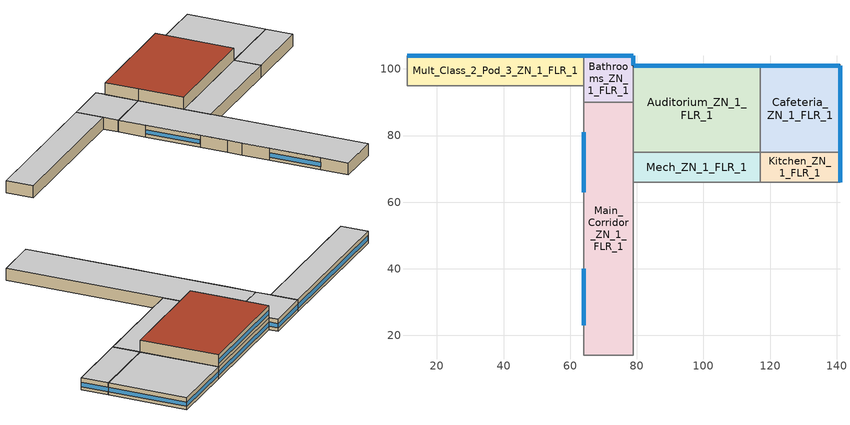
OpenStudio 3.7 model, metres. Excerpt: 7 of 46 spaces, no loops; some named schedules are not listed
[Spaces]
Kitchen_ZN_1_FLR_1
 floor foundation (BTAP-Grnd-Floor-Mass:U-0.678_std): 141,75 141,66 117,66 117,75 z0
 wall outside: 141,66 141,75 z0:4
 wall to Cafeteria_ZN_1_FLR_1: 141,75 117,75 z0:4
 wall to Aux_Gym_ZN_1_FLR_1: 117,66 141,66 z0:4
 wall to Mech_ZN_1_FLR_1: 117,75 117,66 z0:4
 window: 141,66.05 141,74.95 z1.1:2.52
 ceiling to LIBRARY_MEDIA_CENTER_ZN_1_FLR_2: 141,66 141,75 117,75 117,66 z4
Auditorium_ZN_1_FLR_1
 floor foundation (BTAP-Grnd-Floor-Mass:U-0.678_std): 117,101 117,75 79,75 79,101 z0
 wall outside: 117,101 79,101 z4:8; 117,101 79,101 z0:4
 wall to LIBRARY_MEDIA_CENTER_ZN_1_FLR_2: 117,75 117,101 z4:8
 wall to Main_Corridor_ZN_1_FLR_1: 79,90 79,75 z0:4
 wall to Cafeteria_ZN_1_FLR_1: 117,75 117,101 z0:4
 wall to Bathrooms_ZN_1_FLR_2: 79,101 79,90 z4:8
 wall to Bathrooms_ZN_1_FLR_1: 79,101 79,90 z0:4
 wall to Main_Corridor_ZN_1_FLR_2: 79,90 79,75 z4:8
 wall to Mech_ZN_1_FLR_2: 79,75 117,75 z4:8
 wall to Mech_ZN_1_FLR_1: 79,75 117,75 z0:4
 window: 116.95,101 79.05,101 z5.1:6.5; 116.95,101 79.05,101 z1.1:2.5
 roof outside: 117,75 117,101 79,101 79,75 z8
Cafeteria_ZN_1_FLR_1
 floor foundation (BTAP-Grnd-Floor-Mass:U-0.678_std): 141,101 141,75 117,75 117,101 z0
 wall outside: 141,75 141,101 117,101 z0:4
 window: 141,75.05 141,100.95 / 140.95,101 117.05,101 z1.1:2.51
 ceiling to LIBRARY_MEDIA_CENTER_ZN_1_FLR_2: 141,75 141,101 117,101 117,75 z4
Main_Corridor_ZN_1_FLR_1
 floor foundation (BTAP-Grnd-Floor-Mass:U-0.678_std): 79,90 79,14 64,14 64,90 z0
 wall outside: 64,81 64,63 / 64,40 64,23 z0:4
 wall to Mult_Class_2_Pod_1_ZN_1_FLR_1: 64,23 64,14 z0:4
 wall to Mult_Class_2_Pod_2_ZN_1_FLR_1: 64,63 64,54 z0:4
 wall to Lobby_ZN_1_FLR_1: 64,14 79,14 z0:4
 wall to Mult_Class_1_Pod_3_ZN_1_FLR_1: 64,90 64,81 z0:4
 wall to Mech_ZN_1_FLR_1: 79,66 79,75 z0:4
 wall to Mult_Class_1_Pod_2_ZN_1_FLR_1: 64,49 64,40 z0:4
 wall to Gym_ZN_1_FLR_1: 79,14 79,66 z0:4
 wall to Corridor_Pod_2_ZN_1_FLR_1: 64,54 64,49 z0:4
 wall to Bathrooms_ZN_1_FLR_1: 79,90 64,90 z0:4
 window: 64,80.95 64,63.05 / 64,39.95 64,23.05 z1.1:2.51
 ceiling to Main_Corridor_ZN_1_FLR_2: 79,14 79,90 64,90 64,14 z4
Bathrooms_ZN_1_FLR_1
 floor foundation (BTAP-Grnd-Floor-Mass:U-0.678_std): 79,104 79,90 64,90 64,104 z0
 wall outside: 79,101 79,104 64,104 z0:4
 wall to Corridor_Pod_3_ZN_1_FLR_1: 64,95 64,90 z0:4
 wall to Mult_Class_2_Pod_3_ZN_1_FLR_1: 64,104 64,95 z0:4
 window: 78.95,104 64.05,104 z1.1:2.51; 79,101.05 79,103.95 z1.1:2.55
 ceiling to Bathrooms_ZN_1_FLR_2: 79,90 79,104 64,104 64,90 z4
Mult_Class_2_Pod_3_ZN_1_FLR_1
 floor foundation (BTAP-Grnd-Floor-Mass:U-0.678_std): 64,104 64,95 11,95 11,104 z0
 wall outside: 64,104 11,104 z0:4
 wall to Corner_Class_2_Pod_3_ZN_1_FLR_1: 11,104 11,95 z0:4
 wall to Corridor_Pod_3_ZN_1_FLR_1: 11,95 64,95 z0:4
 window: 63.95,104 11.05,104 z1.1:2.5
 ceiling to Mult_Class_2_Pod_3_ZN_1_FLR_2: 64,95 64,104 11,104 11,95 z4
Mech_ZN_1_FLR_1
 floor foundation (BTAP-Grnd-Floor-Mass:U-0.678_std): 117,75 117,66 79,66 79,75 z0
 wall to Gym_ZN_1_FLR_1: 79,66 117,66 z0:4
 ceiling to Mech_ZN_1_FLR_2: 117,66 117,75 79,75 79,66 z4
[Site]
Calgary Intl AP_AB_CAN: Latitude {deg}=51.11; Longitude {deg}=-114.02; Time Zone {hr}=-7; Elevation {m}=1084.1; Terrain=City
[Building]
SecondarySchool: North Axis {deg}=0; Default Construction Set=BTAP-Mass at hdd = 5000.0; Standards Number of Stories=2; Standards Number of Above Ground Stories=2; Standards Template=BTAPPRE1980; Standards Building Type=SecondarySchool
[ClimateZones]
Climate Zone Institution Name 1=ASHRAE; Climate Zone Document Name 1=ANSI/ASHRAE Standard 169; Climate Zone Document Year 1=2006; Climate Zone Value 1=7
[Site:WaterMainsTemperature]
Calculation Method=Correlation; Annual Average Outdoor Air Temperature {C}=4.69167; Maximum Difference In Monthly Average Outdoor Air Temperatures {deltaC}=24.6
[Site:GroundTemperature:BuildingSurface]
19.527, 19.502, 19.536, 19.598, 20.002, 21.64, 22.225, 22.375, 21.449, 20.121, 19.802, 19.633
[SizingPeriod:DesignDay] Barometric Pressure {Pa}=88961; Rain Indicator=No; Snow Indicator=No; Day of Month=21; Daylight Saving Time Indicator=No; Humidity Condition Type=Wetbulb; Dry-Bulb Temperature Range Modifier Type=DefaultMultipliers
Name | Maximum Dry-Bulb Temperature {C} | Daily Dry-Bulb Temperature Range {deltaC} | Wind Speed {m/s} | Wind Direction {deg} | Month | Day Type | Wetbulb or DewPoint at Maximum Dry-Bulb {C} | Solar Model Indicator | ASHRAE Clear Sky Optical Depth for Beam Irradiance | ASHRAE Clear Sky Optical Depth for Diffuse Irradiance | Sky Clearness
Calgary Intl AP Ann Clg .4% Condns DB=>MWB | 28.8 | 12.3 | 4.5 | 160 | 7 | SummerDesignDay | 16 | ASHRAETau | 0.34 | 2.419
Calgary Intl AP Ann Clg .4% Condns WB=>MDB | 25.5 | 12.3 | 4.5 | 160 | 7 | SummerDesignDay | 17.8 | ASHRAETau | 0.34 | 2.419
Calgary Intl AP Ann Htg 99.6% Condns DB | -27.7 | 0 | 2.7 | 200 | 1 | WinterDesignDay | -27.7 | ASHRAEClearSky |  |  | 0
[Site:GroundTemperature:Shallow]
-1.6, -5.4, -6.4, -5.5, -0.4, 5.3, 10.8, 14.7, 15.8, 14, 9.5, 4
[Site:GroundTemperature:Deep]
4, 1.3, -0.4, -0.9, 0.1, 2.3, 5.2, 8, 9.9, 10.3, 9.2, 7
[Site:GroundTemperature:FCfactorMethod]
January Ground Temperature {C}=5.5; February Ground Temperature {C}=-2; March Ground Temperature {C}=-7.6; April Ground Temperature {C}=-6.3; May Ground Temperature {C}=-6.6; June Ground Temperature {C}=-0.3; July Ground Temperature {C}=4.9; August Ground Temperature {C}=10.2; September Ground Temperature {C}=13.8; October Ground Temperature {C}=17; November Ground Temperature {C}=16.6; December Ground Temperature {C}=11.1
[Material:NoMass] Roughness=Smooth; Thermal Absorptance=0.9; Solar Absorptance=0.7
Name | Thermal Resistance {m2-K/W} | Visible Absorptance
Typical Carpet Pad; Typical Carpet Pad 1 | 0.21648 | 0.8
Typical Insulation 1 | 0.00118045 | 0.7
Typical Insulation 2 | 1.02439 | 0.7
Typical Insulation 3 | 4.40527 | 0.7
Typical Carpet Pad 2; Typical Carpet Pad 3; Typical Carpet Pad 4 | 1.40895 | 0.8
Typical Insulation 4 | 0.338965 | 0.7
Typical Insulation 5 | 0.338983 | 0.7
[Material]
Name | Roughness | Thickness {m} | Conductivity {W/m-K} | Density {kg/m3} | Specific Heat {J/kg-K} | Thermal Absorptance | Solar Absorptance | Visible Absorptance
G05 25mm wood | MediumSmooth | 0.0254 | 0.15 | 608 | 1630 | 0.9 | 0.5 | 0.5
100mm Normalweight concrete floor 1 | MediumSmooth | 0.1016 | 2.31 | 2322 | 832
G01 13mm gypsum board 1 | Smooth | 0.0127 | 0.16 | 800 | 1090 | 0.9 | 0.7 | 0.5
4 in. Normalweight Concrete Floor 1 | MediumRough | 0.1016 | 2.31 | 2322 | 832 | 0.9 | 0.7 | 0.7
1IN Stucco 1 | Smooth | 0.0253 | 0.6918 | 1858 | 837 | 0.9 | 0.7 | 0.92
8IN CONCRETE HW RefBldg 1 | Rough | 0.2032 | 1.311 | 2240 | 836.8 | 0.9 | 0.7 | 0.7
1/2IN Gypsum 1 | Smooth | 0.0127 | 0.16 | 784.9 | 830 | 0.9 | 0.4 | 0.4
Metal Roof Surface 1; F08 Metal surface 1 | Smooth | 0.0008 | 45.28 | 7824 | 500 | 0.9 | 0.7 | 0.7
6 in. Normalweight Concrete Floor 1; 6 in. Normalweight Concrete Floor 2; 6 in. Normalweight Concrete Floor 3 | MediumRough | 0.1524 | 2.31 | 2322 | 832 | 0.9 | 0.7 | 0.7
Expanded Polystyrene | MediumSmooth | 0.0408596 | 0.029 | 29 | 1210
[Construction]
BTAP-Int-Partition; BTAP-Int-Door: G05 25mm wood
BTAP-Int-Floor: 100mm Normalweight concrete floor 1, Typical Carpet Pad
BTAP-Int-Wall: G01 13mm gypsum board 1, G01 13mm gypsum board 1
BTAP-Int-Ceiling: Typical Carpet Pad, 100mm Normalweight concrete floor 1
BTAP-Int-Window: SimpleGlazing
BTAP-Ext-Floor-Mass:U-3.822: Typical Insulation 1, 4 in. Normalweight Concrete Floor 1, Typical Carpet Pad 1
BTAP-Ext-Wall-Mass:U-0.772: 1IN Stucco 1, 8IN CONCRETE HW RefBldg 1, Typical Insulation 2, 1/2IN Gypsum 1
BTAP-Ext-Roof-Metal:U-0.227: Metal Roof Surface 1, Typical Insulation 3
BTAP-Grnd-Floor-Mass:U-0.678: 6 in. Normalweight Concrete Floor 1, Typical Carpet Pad 2
BTAP-Grnd-Wall-Mass:U-0.678: 6 in. Normalweight Concrete Floor 2, Typical Carpet Pad 3
BTAP-Grnd-Roof-Mass:U-0.678: 6 in. Normalweight Concrete Floor 3, Typical Carpet Pad 4
BTAP-Ext-FixedWindow:U=0.295 SHGC=0.490; BTAP-Ext-GlassDoors:U=0.295 SHGC=0.490; BTAP-Ext-Skylights:U=0.295 SHGC=0.490; BTAP-Ext-DaylightDomes:U=0.295 SHGC=0.490; BTAP-Ext-DaylightDiffuser:U=0.295 SHGC=0.490: SimpleGlazing:U=0.295 SHGC=0.490
BTAP-Ext-Door:U-2.95: F08 Metal surface 1, Typical Insulation 4
BTAP-Ext-OverHeadDoor:U-2.95: Typical Insulation 5
BTAP-Grnd-Floor-Mass:U-0.678_std: 6 in. Normalweight Concrete Floor 1, Expanded Polystyrene
[DefaultConstructionSet]
BTAP-Mass at hdd = 5000.0: Default Exterior Surface Constructions=BTAP-Mass at hdd = 5000.0; Default Interior Surface Constructions=Default Surface Constructions 2; Default Ground Contact Surface Constructions=BTAP-Mass at hdd = 5000.0 1; Default Exterior SubSurface Constructions=BTAP-Mass at hdd = 5000.0; Default Interior SubSurface Constructions=Default Sub Surface Constructions 2; Interior Partition Construction=BTAP-Int-Partition
[DefaultSurfaceConstructions]
Name | Floor Construction | Wall Construction | Roof Ceiling Construction
Default Surface Constructions 2 | BTAP-Int-Floor | BTAP-Int-Wall | BTAP-Int-Ceiling
BTAP-Mass at hdd = 5000.0 | BTAP-Ext-Floor-Mass:U-3.822 | BTAP-Ext-Wall-Mass:U-0.772 | BTAP-Ext-Roof-Metal:U-0.227
BTAP-Mass at hdd = 5000.0 1 | BTAP-Grnd-Floor-Mass:U-0.678 | BTAP-Grnd-Wall-Mass:U-0.678 | BTAP-Grnd-Roof-Mass:U-0.678
[DefaultSubSurfaceConstructions]
Name | Fixed Window Construction | Operable Window Construction | Door Construction | Glass Door Construction | Overhead Door Construction | Skylight Construction | Tubular Daylight Dome Construction | Tubular Daylight Diffuser Construction
Default Sub Surface Constructions 2 | BTAP-Int-Window | BTAP-Int-Window | BTAP-Int-Door
BTAP-Mass at hdd = 5000.0 | BTAP-Ext-FixedWindow:U=0.295 SHGC=0.490 | BTAP-Ext-FixedWindow:U=0.295 SHGC=0.490 | BTAP-Ext-Door:U-2.95 | BTAP-Ext-GlassDoors:U=0.295 SHGC=0.490 | BTAP-Ext-OverHeadDoor:U-2.95 | BTAP-Ext-Skylights:U=0.295 SHGC=0.490 | BTAP-Ext-DaylightDomes:U=0.295 SHGC=0.490 | BTAP-Ext-DaylightDiffuser:U=0.295 SHGC=0.490
[WindowMaterial:SimpleGlazingSystem] Solar Heat Gain Coefficient=0.49; Visible Transmittance=0.21
Name | U-Factor {W/m2-K}
SimpleGlazing | 2.2
SimpleGlazing:U=0.295 SHGC=0.490 | 2.95
[Space] Building Story=Building Story 1; Part of Total Floor Area=Yes; Volume {m3}=Autocalculate
Name | Space Type | Thermal Zone
Kitchen_ZN_1_FLR_1 | Space Function Food preparation | ALL_ST=Food preparation_FL=Building Story 1_SCH=B
Auditorium_ZN_1_FLR_1 | Space Function Audience - auditorium | ALL_ST=Audience - auditorium_FL=Building Story 1_SCH=C
Cafeteria_ZN_1_FLR_1 | Space Function Conf./meet./multi-purpose | ALL_ST=Conf./meet./multi-purpose_FL=Building Story 1_SCH=C
Mech_ZN_1_FLR_1 | Space Function Electrical/Mechanical-sch-D | WILD_ST=Electrical/Mechanical-sch-D_FL=Building Story 1_SCH=D
Main_Corridor_ZN_1_FLR_1 | Space Function Corr. >= 2.4m wide-sch-D | WILD_ST=Corr. >= 2.4m wide-sch-D_FL=Building Story 1_SCH=D 1
Bathrooms_ZN_1_FLR_1 | Space Function Washroom-sch-D | WET_ST=Washroom-sch-D_FL=Building Story 1_SCHD
Mult_Class_2_Pod_3_ZN_1_FLR_1 | Space Function Classroom/lecture/training | ALL_ST=Classroom/lecture/training_FL=Building Story 1_SCH=D
[BuildingStory]
Building Story 1: Nominal Z Coordinate {m}=0
[SpaceType] Standards Building Type=Space Function
Name | Default Schedule Set | Design Specification Outdoor Air Object | Standards Space Type
Space Function Audience - auditorium | Space Function Audience - auditorium Schedule Set | Space Function Audience - auditorium Ventilation | Audience - auditorium
Space Function Washroom-sch-D | Space Function Washroom-sch-D Schedule Set | Space Function Washroom-sch-D Ventilation | Washroom-sch-D
Space Function Conf./meet./multi-purpose | Space Function Conf./meet./multi-purpose Schedule Set | Space Function Conf./meet./multi-purpose Ventilation | Conf./meet./multi-purpose
Space Function Classroom/lecture/training | Space Function Classroom/lecture/training Schedule Set | Space Function Classroom/lecture/training Ventilation | Classroom/lecture/training
Space Function Corr. >= 2.4m wide-sch-D | Space Function Corr. >= 2.4m wide-sch-D Schedule Set | Space Function Corr. >= 2.4m wide-sch-D Ventilation | Corr. >= 2.4m wide-sch-D
Space Function Food preparation | Space Function Food preparation Schedule Set | Space Function Food preparation Ventilation | Food preparation
Space Function Electrical/Mechanical-sch-D | Space Function Electrical/Mechanical-sch-D Schedule Set | Space Function Electrical/Mechanical-sch-D Ventilation | Electrical/Mechanical-sch-D
[People:Definition] Number of People Calculation Method=People/Area; Fraction Radiant=0.3
Name | People per Space Floor Area {person/m2}
Space Function Audience - auditorium People Definition; Space Function Conf./meet./multi-purpose People Definition | 0.199993
Space Function Classroom/lecture/training People Definition | 0.133365
Space Function Corr. >= 2.4m wide-sch-D People Definition | 0.0100104
Space Function Electrical/Mechanical-sch-D People Definition | 0.0049514
Space Function Food preparation People Definition | 0.0500522
Space Function Washroom-sch-D People Definition | 0.0333681
[People] Work Efficiency Schedule=Work Efficiency Schedule; Clothing Insulation Schedule=Clothing Schedule; Air Velocity Schedule=Air Velocity Schedule; Multiplier=1
Name | People Definition | Space or SpaceType
Space Function Audience - auditorium People | Space Function Audience - auditorium People Definition | Space Function Audience - auditorium
Space Function Classroom/lecture/training People | Space Function Classroom/lecture/training People Definition | Space Function Classroom/lecture/training
Space Function Conf./meet./multi-purpose People | Space Function Conf./meet./multi-purpose People Definition | Space Function Conf./meet./multi-purpose
Space Function Corr. >= 2.4m wide-sch-D People | Space Function Corr. >= 2.4m wide-sch-D People Definition | Space Function Corr. >= 2.4m wide-sch-D
Space Function Electrical/Mechanical-sch-D People | Space Function Electrical/Mechanical-sch-D People Definition | Space Function Electrical/Mechanical-sch-D
Space Function Food preparation People | Space Function Food preparation People Definition | Space Function Food preparation
Space Function Washroom-sch-D People | Space Function Washroom-sch-D People Definition | Space Function Washroom-sch-D
[Lights:Definition] Design Level Calculation Method=Watts/Area; Fraction Radiant=0.5; Fraction Visible=0.2
Name | Watts per Space Floor Area {W/m2}
Space Function Audience - auditorium Lights Definition | 8.49993
Space Function Classroom/lecture/training Lights Definition | 11.9699
Space Function Conf./meet./multi-purpose Lights Definition | 11.8799
Space Function Corr. >= 2.4m wide-sch-D Lights Definition | 7.09994
Space Function Electrical/Mechanical-sch-D Lights Definition | 13.2999
Space Function Food preparation Lights Definition | 10.6999
Space Function Washroom-sch-D Lights Definition | 9.44992
[Lights] Fraction Replaceable=1
Name | Lights Definition | Space or SpaceType
Space Function Audience - auditorium Lights | Space Function Audience - auditorium Lights Definition | Space Function Audience - auditorium
Space Function Classroom/lecture/training Lights | Space Function Classroom/lecture/training Lights Definition | Space Function Classroom/lecture/training
Space Function Conf./meet./multi-purpose Lights | Space Function Conf./meet./multi-purpose Lights Definition | Space Function Conf./meet./multi-purpose
Space Function Corr. >= 2.4m wide-sch-D Lights | Space Function Corr. >= 2.4m wide-sch-D Lights Definition | Space Function Corr. >= 2.4m wide-sch-D
Space Function Electrical/Mechanical-sch-D Lights | Space Function Electrical/Mechanical-sch-D Lights Definition | Space Function Electrical/Mechanical-sch-D
Space Function Food preparation Lights | Space Function Food preparation Lights Definition | Space Function Food preparation
Space Function Washroom-sch-D Lights | Space Function Washroom-sch-D Lights Definition | Space Function Washroom-sch-D
[ElectricEquipment:Definition] Design Level Calculation Method=Watts/Area; Fraction Radiant=0.5
Name | Watts per Space Floor Area {W/m2}
Space Function Audience - auditorium Elec Equip Definition | 2.49998
Space Function Classroom/lecture/training Elec Equip Definition | 4.99996
Space Function Conf./meet./multi-purpose Elec Equip Definition; Space Function Electrical/Mechanical-sch-D Elec Equip Definition; Space Function Washroom-sch-D Elec Equip Definition | 0.999992
Space Function Food preparation Elec Equip Definition | 9.99992
[ElectricEquipment]
Name | Electric Equipment Definition | Space or SpaceType
Space Function Audience - auditorium Elec Equip | Space Function Audience - auditorium Elec Equip Definition | Space Function Audience - auditorium
Space Function Classroom/lecture/training Elec Equip | Space Function Classroom/lecture/training Elec Equip Definition | Space Function Classroom/lecture/training
Space Function Conf./meet./multi-purpose Elec Equip | Space Function Conf./meet./multi-purpose Elec Equip Definition | Space Function Conf./meet./multi-purpose
Space Function Electrical/Mechanical-sch-D Elec Equip | Space Function Electrical/Mechanical-sch-D Elec Equip Definition | Space Function Electrical/Mechanical-sch-D
Space Function Food preparation Elec Equip | Space Function Food preparation Elec Equip Definition | Space Function Food preparation
Space Function Washroom-sch-D Elec Equip | Space Function Washroom-sch-D Elec Equip Definition | Space Function Washroom-sch-D
[DesignSpecification:OutdoorAir] Outdoor Air Method=Sum
Name | Outdoor Air Flow per Person {m3/s-person} | Outdoor Air Flow per Floor Area {m3/s-m2}
Space Function Audience - auditorium Ventilation | 0.0571519
Space Function Classroom/lecture/training Ventilation | 0.0371387
Space Function Conf./meet./multi-purpose Ventilation | 0.0254008
Space Function Corr. >= 2.4m wide-sch-D Ventilation; Space Function Electrical/Mechanical-sch-D Ventilation |  | 0.000254
Space Function Food preparation Ventilation | 0.0304482
Space Function Washroom-sch-D Ventilation | 0.228362
[DefaultScheduleSet] People Activity Level Schedule=NECB-Activity; Infiltration Schedule=Always On
Name | Number of People Schedule | Lighting Schedule | Electric Equipment Schedule
Space Function Audience - auditorium Schedule Set; Space Function Conf./meet./multi-purpose Schedule Set | NECB-C-Occupancy | NECB-C-Lighting | NECB-C-Electric-Equipment
Space Function Classroom/lecture/training Schedule Set; Space Function Corr. >= 2.4m wide-sch-D Schedule Set; Space Function Electrical/Mechanical-sch-D Schedule Set; Space Function Washroom-sch-D Schedule Set | NECB-D-Occupancy | NECB-D-Lighting | NECB-D-Electric-Equipment
Space Function Food preparation Schedule Set | NECB-B-Occupancy | NECB-B-Lighting | NECB-B-Electric-Equipment
[ThermostatSetpoint:DualSetpoint]
Name | Heating Setpoint Temperature Schedule | Cooling Setpoint Temperature Schedule
Space Function Washroom-sch-D Thermostat 5; Space Function Classroom/lecture/training Thermostat 52; Space Function Corr. >= 2.4m wide-sch-D Thermostat 18; Space Function Electrical/Mechanical-sch-D Thermostat 5 | NECB-D-Thermostat Setpoint-Heating | NECB-D-Thermostat Setpoint-Cooling
Space Function Audience - auditorium Thermostat 3; Space Function Conf./meet./multi-purpose Thermostat 3 | NECB-C-Thermostat Setpoint-Heating | NECB-C-Thermostat Setpoint-Cooling
Space Function Food preparation Thermostat 3 | NECB-B-Thermostat Setpoint-Heating | NECB-B-Thermostat Setpoint-Cooling
[SpaceInfiltration:DesignFlowRate] Schedule=Always On Discrete; Design Flow Rate Calculation Method=Flow/ExteriorArea; Flow per Exterior Surface Area {m3/s-m2}=0.001116; Constant Term Coefficient=0; Temperature Term Coefficient=0; Velocity Term Coefficient=0.224; Velocity Squared Term Coefficient=0
Name | Space or SpaceType
Auditorium_ZN_1_FLR_1 Infiltration | Auditorium_ZN_1_FLR_1
Bathrooms_ZN_1_FLR_1 Infiltration | Bathrooms_ZN_1_FLR_1
Cafeteria_ZN_1_FLR_1 Infiltration | Cafeteria_ZN_1_FLR_1
Kitchen_ZN_1_FLR_1 Infiltration | Kitchen_ZN_1_FLR_1
Main_Corridor_ZN_1_FLR_1 Infiltration | Main_Corridor_ZN_1_FLR_1
Mult_Class_2_Pod_3_ZN_1_FLR_1 Infiltration | Mult_Class_2_Pod_3_ZN_1_FLR_1
[ThermalZone] Use Ideal Air Loads=No
Name | Thermostat
WET_ST=Washroom-sch-D_FL=Building Story 1_SCHD | Space Function Washroom-sch-D Thermostat 5
ALL_ST=Audience - auditorium_FL=Building Story 1_SCH=C | Space Function Audience - auditorium Thermostat 3
ALL_ST=Classroom/lecture/training_FL=Building Story 1_SCH=D | Space Function Classroom/lecture/training Thermostat 52
ALL_ST=Food preparation_FL=Building Story 1_SCH=B | Space Function Food preparation Thermostat 3
ALL_ST=Conf./meet./multi-purpose_FL=Building Story 1_SCH=C | Space Function Conf./meet./multi-purpose Thermostat 3
WILD_ST=Corr. >= 2.4m wide-sch-D_FL=Building Story 1_SCH=D 1 | Space Function Corr. >= 2.4m wide-sch-D Thermostat 18
WILD_ST=Electrical/Mechanical-sch-D_FL=Building Story 1_SCH=D | Space Function Electrical/Mechanical-sch-D Thermostat 5
[Foundation:Kiva] Wall Height Above Grade {m}=0; Wall Depth Below Slab {m}=0
Bldg Kiva Foundation; Mult_Class_2_Pod_2_ZN_1_FLR_1_Floor Kiva Foundation; Mult_Class_2_Pod_3_ZN_1_FLR_1_Floor Kiva Foundation; Corner_Class_2_Pod_2_ZN_1_FLR_1_Floor Kiva Foundation; Corner_Class_2_Pod_3_ZN_1_FLR_1_Floor Kiva Foundation; Mult_Class_1_Pod_2_ZN_1_FLR_1_Floor Kiva Foundation; Mult_Class_1_Pod_3_ZN_1_FLR_1_Floor Kiva Foundation; Corner_Class_1_Pod_2_ZN_1_FLR_1_Floor Kiva Foundation; Corner_Class_1_Pod_3_ZN_1_FLR_1_Floor Kiva Foundation; Corridor_Pod_2_ZN_1_FLR_1_Floor Kiva Foundation; Corridor_Pod_3_ZN_1_FLR_1_Floor Kiva Foundation
[SurfaceProperty:ExposedFoundationPerimeter] Exposed Perimeter Calculation Method=TotalExposedPerimeter
Name | Total Exposed Perimeter {m}
Auditorium_ZN_1_FLR_1_Floor | 38
Mult_Class_2_Pod_3_ZN_1_FLR_1_Floor | 53
Cafeteria_ZN_1_FLR_1_Floor | 50
Kitchen_ZN_1_FLR_1_Floor | 9
Bathrooms_ZN_1_FLR_1_Floor | 18
Main_Corridor_ZN_1_FLR_1_Floor | 35
Mech_ZN_1_FLR_1_Floor | 0
[Foundation:Kiva:Settings]

[Schedule:Ruleset]
Clothing Schedule: Default Day Schedule=Clothing Schedule Default Winter Clothes
Air Velocity Schedule: Default Day Schedule=Air Velocity Schedule Default
Work Efficiency Schedule: Default Day Schedule=Work Efficiency Schedule Default
NECB-C-Occupancy: Default Day Schedule=NECB-C-Occupancy Default
NECB-Activity: Default Day Schedule=NECB-Activity Default; Summer Design Day Schedule=NECB-Activity Summer Design Day; Winter Design Day Schedule=NECB-Activity Winter Design Day
NECB-C-Lighting: Default Day Schedule=NECB-C-Lighting Default
NECB-C-Electric-Equipment: Default Day Schedule=NECB-C-Electric-Equipment Default
Always On: Default Day Schedule=Always On Default
NECB-C-Thermostat Setpoint-Heating: Default Day Schedule=NECB-C-Thermostat Setpoint-Heating Default
NECB-C-Thermostat Setpoint-Cooling: Default Day Schedule=NECB-C-Thermostat Setpoint-Cooling Default
NECB-D-Occupancy: Default Day Schedule=NECB-D-Occupancy Default
NECB-D-Lighting: Default Day Schedule=NECB-D-Lighting Default
NECB-D-Electric-Equipment: Default Day Schedule=NECB-D-Electric-Equipment Default
NECB-D-Thermostat Setpoint-Heating: Default Day Schedule=NECB-D-Thermostat Setpoint-Heating Default
NECB-D-Thermostat Setpoint-Cooling: Default Day Schedule=NECB-D-Thermostat Setpoint-Cooling Default
NECB-B-Occupancy: Default Day Schedule=NECB-B-Occupancy Default
NECB-B-Lighting: Default Day Schedule=NECB-B-Lighting Default
NECB-B-Electric-Equipment: Default Day Schedule=NECB-B-Electric-Equipment Default
NECB-B-Thermostat Setpoint-Heating: Default Day Schedule=NECB-B-Thermostat Setpoint-Heating Default
NECB-B-Thermostat Setpoint-Cooling: Default Day Schedule=NECB-B-Thermostat Setpoint-Cooling Default
[Schedule:Constant]
Always On Discrete: Value=1
